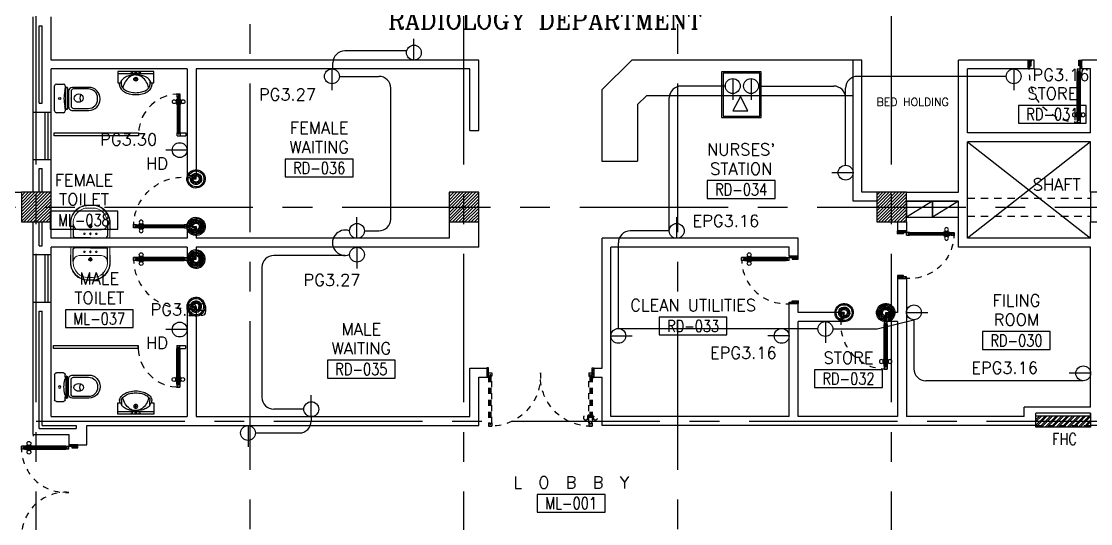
# Model space of a CAD drawing. Extents: x -0.4 to 91.7, y -13.2 to 78.1.
# Drawn here: x 10.95 to 28.95, y 44.84 to 53.29 of the extents above; entities that cross this region are included whole.
import ezdxf
from ezdxf.enums import TextEntityAlignment as Align

# ---------------------------------------------------------------- set-up
doc = ezdxf.new("R2010")
doc.units = 0
doc.header["$MEASUREMENT"] = 0
doc.header["$PDMODE"] = 3
doc.header["$PDSIZE"] = 0.1
for name, pattern in [('CENTERX2', [4, 2.5, -0.5, 0.5, -0.5]), ('DASHED', [0.75, 0.5, -0.25]), ('HIDDEN', [0.375, 0.25, -0.125]), ('HIDDEN2', [0.1875, 0.125, -0.0625])]:
    doc.linetypes.add(name, pattern=pattern)
doc.layers.get('0').update_dxf_attribs({"color": 11, "linetype": 'CONTINUOUS'})
doc.layers.get('DEFPOINTS').update_dxf_attribs({"color": 11, "linetype": 'CONTINUOUS'})
for name, color, linetype in [('AX-DIM', 11, 'CONTINUOUS'), ('AXES', 11, 'CENTERX2'), ('CANOPY-LN', 11, 'CONTINUOUS'), ('COL', 11, 'CONTINUOUS'), ('COUNTER', 11, 'CONTINUOUS'), ('DOOR', 11, 'CONTINUOUS'), ('E-CLINE', 4, 'CONTINUOUS'), ('E-PANELBX', 3, 'CONTINUOUS'), ('E-SOCKETS', 4, 'CONTINUOUS'), ('FHC', 11, 'CONTINUOUS'), ('FIX', 11, 'CONTINUOUS'), ('HAT', 11, 'CONTINUOUS'), ('HIDDEN', 11, 'HIDDEN2'), ('INSUL', 11, 'CONTINUOUS'), ('Locker', 11, 'CONTINUOUS'), ('PART', 11, 'CONTINUOUS'), ('RM-BOX', 11, 'CONTINUOUS'), ('RM-NAME', 11, 'CONTINUOUS'), ('RM-NO', 11, 'CONTINUOUS'), ('SHAFT', 11, 'CONTINUOUS'), ('STR', 11, 'CONTINUOUS'), ('SUNI-FUR', 11, 'CONTINUOUS'), ('WALL', 11, 'CONTINUOUS'), ('WIN', 11, 'CONTINUOUS')]:
    doc.layers.add(name, color=color, linetype=linetype)
doc.styles.add('ROMANC', font='romanc', dxfattribs={"height": 0.1})
doc.styles.add('ROMANS', font='ROMANS.shx', dxfattribs={"width": 0.6})
doc.dimstyles.new('STANDARD in', dxfattribs={"dimtxt": 0.2, "dimasz": 0.1, "dimexe": 0.07, "dimexo": 0.05, "dimgap": 0.1, "dimtad": 1, "dimdec": 0, "dimlfac": 1000, "dimzin": 0, "dimdsep": 46, "dimtxsty": 'ROMANS', "dimblk": 'ARCHTICK', "dimcen": 0.05, "dimdle": 0.05, "dimclrd": 7, "dimclre": 7, "dimclrt": 2, "dimadec": 0, "dimazin": 0, "dimtfac": 1, "dimtdec": 0, "dimtmove": 2, "dimatfit": 3, "dimldrblk": 'ARCHTICK', "dimfxl": 0, "dimtolj": 1, "dimtzin": 0, "dimarcsym": 0})

# ---------------------------------------------------------------- blocks, each defined once
blk = doc.blocks.new('_ARCHTICK')
at = {"color": 0, "linetype": 'ByBlock', "const_width": 0.15}
blk.add_lwpolyline([(-0.5, -0.5), (0.5, 0.5)], dxfattribs=at)
blk = doc.blocks.new('*D167')
at = {"layer": 'AX-DIM', "color": 7, "lineweight": -2}
for p, q in [((10.901, 64.82), (0.98, 64.82)), ((1.05, 5.45), (1.05, 64.87)), ((10.901, 5.5), (0.98, 5.5))]:
    blk.add_line(p, q, dxfattribs=at)
at = {"layer": 'DEFPOINTS', "color": 0}
for p in [(1.05, 64.82), (10.951, 64.82), (10.951, 5.5)]:
    blk.add_point(p, dxfattribs=at)
at = {"layer": 'AX-DIM', "color": 7, "lineweight": -2, "xscale": 0.1, "yscale": 0.1, "zscale": 0.1}
for p, rotation in [((1.05, 64.82), 90), ((1.05, 5.5), 270)]:
    blk.add_blockref('_ARCHTICK', p, dxfattribs=dict(at, rotation=rotation))
at = {"layer": 'AX-DIM', "color": 2, "insert": (0.85, 35.16), "char_height": 0.2, "attachment_point": 5, "rotation": 90, "style": 'ROMANS'}
blk.add_mtext('\\A1;59320', dxfattribs=at)
blk = doc.blocks.new('A$C7E3856AC')
at = {"layer": 'DOOR', "color": 0, "linetype": 'HIDDEN', "ltscale": 0.3}
for p, q in [((131, 800), (81, 800)), ((81, 750), (81, 800)), ((131, 800), (131, 750)), ((1581, 800), (1581, 750)), ((1631, 800), (1581, 800)), ((1631, 750), (1631, 800)), ((98, 750), (81, 750)), ((114, 770), (98, 770)), ((98, 770), (98, 750)), ((114, 750), (114, 770)), ((131, 750), (114, 750)), ((1581, 750), (1598, 750)), ((1598, 770), (1614, 770)), ((1598, 750), (1598, 770)), ((1614, 770), (1614, 750)), ((1614, 750), (1631, 750)), ((74, 160), (65, 160)), ((65, 95), (65, 160)), ((81, 173), (74, 173)), ((74, 173), (74, 83)), ((74, 95), (74, 160)), ((131, 173), (138, 173)), ((138, 173), (138, 83)), ((138, 160), (147, 160)), ((138, 95), (138, 160)), ((147, 95), (147, 160)), ((74, 95), (65, 95)), ((81, 83), (74, 83)), ((81, 50), (98, 50)), ((81, 50), (81, 0)), ((81, 0), (131, 0)), ((131, 0), (81, 0)), ((98, 50), (98, 30)), ((98, 30), (114, 30)), ((114, 50), (131, 50)), ((114, 50), (114, 30)), ((131, 83), (138, 83)), ((131, 50), (131, 0)), ((138, 95), (147, 95)), ((1598, 50), (1581, 50)), ((1581, 50), (1581, 0)), ((1631, 0), (1581, 0)), ((1581, 0), (1631, 0)), ((1598, 50), (1598, 30)), ((1614, 30), (1598, 30)), ((1631, 50), (1614, 50)), ((1614, 50), (1614, 30)), ((1631, 50), (1631, 0))]:
    blk.add_line(p, q, dxfattribs=at)
at = {"layer": 'DOOR', "linetype": 'HIDDEN', "ltscale": 0.3}
for p, q in [((81, 750), (81, 50)), ((98, 750), (98, 50)), ((114, 750), (114, 50)), ((131, 50), (131, 750)), ((1581, 50), (1581, 750)), ((1598, 750), (1598, 50)), ((1614, 750), (1614, 50)), ((1631, 750), (1631, 50))]:
    blk.add_line(p, q, dxfattribs=at)
at = {"layer": 'DOOR', "color": 0, "linetype": 'HIDDEN', "ltscale": 0.3}
for centre in [(32, 128), (179, 128)]:
    blk.add_circle(centre, 32.4, dxfattribs=at)
at = {"layer": 'DOOR', "linetype": 'HIDDEN', "ltscale": 0.3}
for centre, start, end in [((106, 752), 268.0938, 3.7249), ((1606, 752), 176.2751, 271.9062)]:
    blk.add_arc(centre, 752, start, end, dxfattribs=at)
blk = doc.blocks.new('A$C5C1537D1')
at = {"layer": 'DOOR', "color": 0, "linetype": 'ByBlock'}
for p, q in [((25, 900), (25, 950)), ((75, 950), (25, 950)), ((25, 950), (75, 950)), ((25, 900), (42, 900)), ((42, 900), (42, 920)), ((42, 920), (58, 920)), ((58, 900), (58, 920)), ((58, 900), (75, 900)), ((75, 900), (75, 950)), ((1525, 900), (1525, 950)), ((1525, 950), (1575, 950)), ((1575, 950), (1525, 950)), ((1542, 900), (1525, 900)), ((1542, 900), (1542, 920)), ((1558, 920), (1542, 920)), ((1558, 900), (1558, 920)), ((1575, 900), (1558, 900)), ((1575, 900), (1575, 950)), ((1509, 855), (1509, 790)), ((1518, 855), (1509, 855)), ((1518, 790), (1509, 790)), ((1518, 778), (1518, 868)), ((1525, 868), (1518, 868)), ((1518, 855), (1518, 790)), ((1525, 778), (1518, 778)), ((1575, 868), (1582, 868)), ((1575, 778), (1582, 778)), ((1582, 778), (1582, 868)), ((1582, 855), (1582, 790)), ((1582, 855), (1591, 855)), ((1582, 790), (1591, 790)), ((1591, 855), (1591, 790)), ((25, 200), (25, 150)), ((42, 200), (25, 200)), ((42, 180), (42, 200)), ((58, 180), (42, 180)), ((58, 200), (58, 180)), ((75, 200), (58, 200)), ((75, 150), (75, 200)), ((1525, 150), (1525, 200)), ((1525, 200), (1542, 200)), ((1542, 200), (1542, 180)), ((1542, 180), (1558, 180)), ((1558, 180), (1558, 200)), ((1558, 200), (1575, 200)), ((1575, 200), (1575, 150)), ((0, 150), (25, 150)), ((0, 0), (0, 150)), ((50, 0), (0, 0)), ((25, 150), (25, 100)), ((75, 150), (25, 150)), ((25, 100), (50, 100)), ((50, 100), (50, 0)), ((1525, 150), (1575, 150)), ((1575, 100), (1550, 100)), ((1550, 100), (1550, 0)), ((1550, 0), (1600, 0)), ((1575, 150), (1575, 100)), ((1600, 150), (1575, 150)), ((1600, 0), (1600, 150))]:
    blk.add_line(p, q, dxfattribs=at)
at = {"layer": 'DOOR', "linetype": 'ByBlock'}
for p, q in [((25, 200), (25, 900)), ((42, 200), (42, 900)), ((58, 200), (58, 900)), ((75, 900), (75, 200)), ((1525, 900), (1525, 200)), ((1542, 200), (1542, 900)), ((1558, 200), (1558, 900)), ((1575, 200), (1575, 900))]:
    blk.add_line(p, q, dxfattribs=at)
at = {"layer": 'DOOR', "color": 9, "linetype": 'ByBlock'}
for p, q in [((50, 0), (0, 114)), ((50, 0), (0, 40)), ((50, 0), (37, 100)), ((1550, 0), (1600, 114)), ((1550, 0), (1563, 100)), ((1550, 0), (1600, 40))]:
    blk.add_line(p, q, dxfattribs=at)
at = {"layer": 'DOOR', "color": 0, "linetype": 'ByBlock'}
for centre in [(1476, 823), (1624, 823)]:
    blk.add_circle(centre, 32.4, dxfattribs=at)
at = {"layer": 'DOOR', "linetype": 'HIDDEN', "ltscale": 0.5}
for centre, start, end in [((50, 199), 356.2751, 91.9062), ((1550, 199), 88.0938, 183.7249)]:
    blk.add_arc(centre, 752, start, end, dxfattribs=at)
at = {"layer": 'DOOR', "color": 9, "linetype": 'ByBlock'}
for centre, radius, start, end in [((50, 0), 154, 103.7142, 108.8947), ((50, 0), 134, 100.72, 111.8402), ((50, 0), 114, 102.6226, 115.9162), ((50, 0), 94.4, 90, 121.9818), ((50, 0), 74.4, 90, 132.2236), ((50, 0), 54.4, 90, 156.7926), ((50, 0), 34.4, 90, 180), ((50, 0), 14.4, 90, 180), ((1550, 0), 94.4, 58.0182, 90), ((1550, 0), 74.4, 47.7764, 90), ((1550, 0), 54.4, 23.2074, 90), ((1550, 0), 34.4, 0, 90), ((1550, 0), 14.4, 0, 90), ((1550, 0), 134, 68.1598, 79.28), ((1550, 0), 114, 64.0838, 77.3774), ((1550, 0), 154, 71.1053, 76.2858)]:
    blk.add_arc(centre, radius, start, end, dxfattribs=at)
at = {"layer": 'WALL', "linetype": 'ByBlock'}
for p, q in [((0, 150), (0, 0)), ((1600, 150), (1600, 0))]:
    blk.add_line(p, q, dxfattribs=at)
blk = doc.blocks.new('*X103')
at = {"color": 0}
for p, q in [((24139, 55110), (24630, 55601)), ((24139, 55164), (24577, 55601)), ((24139, 55217), (24524, 55601)), ((24139, 55270), (24471, 55601)), ((24139, 55323), (24418, 55601)), ((24139, 55376), (24365, 55601)), ((24139, 55429), (24312, 55601)), ((24139, 55482), (24258, 55601)), ((24139, 55535), (24205, 55601)), ((24139, 55588), (24152, 55601)), ((24183, 55101), (24639, 55557)), ((24236, 55101), (24639, 55504)), ((24289, 55101), (24639, 55451)), ((24342, 55101), (24639, 55398)), ((24395, 55101), (24639, 55345)), ((24448, 55101), (24639, 55292)), ((24501, 55101), (24639, 55239)), ((24554, 55101), (24639, 55186)), ((24607, 55101), (24639, 55133))]:
    blk.add_line(p, q, dxfattribs=at)
blk = doc.blocks.new('COL50')
at = {"layer": 'COL'}
blk.add_lwpolyline([(-250, 250), (-250, -250), (250, -250), (250, 250)], close=True, dxfattribs=at)
blk = doc.blocks.new('RM1')
at = {"layer": 'RM-BOX'}
blk.add_lwpolyline([(570, -200), (-570, -200), (-570, -500), (570, -500)], close=True, dxfattribs=at)
at = {"layer": 'RM-NAME', "style": 'ROMANS'}
for tag, p in [('ROOMNAME1', (0, 324)), ('ROOMNAME2', (0, 0))]:
    blk.add_attdef(tag, text='', height=200, dxfattribs=at).set_placement(p, align=Align.MIDDLE)
at = {"layer": 'RM-NO', "style": 'ROMANS', "width": 0.8}
blk.add_attdef('ROOMNO', text='', height=200, dxfattribs=at).set_placement((0, -350), align=Align.MIDDLE)
blk = doc.blocks.new('*X102')
at = {"color": 0}
for p, q in [((31339, 55151), (31789, 55601)), ((31339, 55204), (31736, 55601)), ((31339, 55257), (31683, 55601)), ((31339, 55310), (31630, 55601)), ((31339, 55363), (31577, 55601)), ((31339, 55416), (31524, 55601)), ((31339, 55469), (31471, 55601)), ((31339, 55522), (31418, 55601)), ((31339, 55575), (31365, 55601)), ((31342, 55101), (31839, 55598)), ((31395, 55101), (31839, 55545)), ((31448, 55101), (31839, 55492)), ((31501, 55101), (31839, 55439)), ((31554, 55101), (31839, 55386)), ((31607, 55101), (31839, 55333)), ((31660, 55101), (31839, 55280)), ((31713, 55101), (31839, 55227)), ((31766, 55101), (31839, 55174)), ((31820, 55101), (31839, 55121))]:
    blk.add_line(p, q, dxfattribs=at)
blk = doc.blocks.new('*X128')
at = {"color": 0}
for p, q in [((39290, 55942), (39763, 56416)), ((39290, 55995), (39710, 56416)), ((39290, 56048), (39657, 56416)), ((39290, 56101), (39604, 56416)), ((39290, 56154), (39551, 56416)), ((39290, 56207), (39498, 56416)), ((39290, 56260), (39445, 56416)), ((39290, 56313), (39392, 56416)), ((39290, 56366), (39339, 56416)), ((39316, 55916), (39790, 56389)), ((39369, 55916), (39790, 56336)), ((39422, 55916), (39790, 56283)), ((39475, 55916), (39790, 56230)), ((39528, 55916), (39790, 56177)), ((39581, 55916), (39790, 56124)), ((39634, 55916), (39790, 56071)), ((39687, 55916), (39790, 56018)), ((39741, 55916), (39790, 55965))]:
    blk.add_line(p, q, dxfattribs=at)
blk = doc.blocks.new('DOOR90')
at = {"layer": 'DOOR', "color": 7, "linetype": 'ByBlock'}
for p, q in [((-150, 0), (0, 0)), ((-150, 0), (-150, -25)), ((0, -50), (-114, 0)), ((0, -50), (-40, 0)), ((0, -50), (0, 0)), ((-1000, -25), (-1050, -25)), ((-1050, -75), (-1050, -25)), ((-1050, -25), (-1050, -75)), ((-1000, -75), (-1050, -75)), ((-1000, -42), (-1020, -42)), ((-1020, -42), (-1020, -58)), ((-1000, -58), (-1020, -58)), ((-1000, -25), (-1000, -42)), ((-1000, -58), (-1000, -75)), ((-878, -18), (-968, -18)), ((-968, -25), (-968, -18)), ((-968, -75), (-968, -82)), ((-878, -82), (-968, -82)), ((-955, -9), (-890, -9)), ((-955, -18), (-955, -9)), ((-955, -18), (-890, -18)), ((-955, -82), (-890, -82)), ((-955, -82), (-955, -91)), ((-955, -91), (-890, -91)), ((-890, -18), (-890, -9)), ((-890, -82), (-890, -91)), ((-878, -25), (-878, -18)), ((-878, -75), (-878, -82)), ((-200, -25), (-150, -25)), ((-200, -42), (-200, -25)), ((-180, -42), (-200, -42)), ((-200, -58), (-180, -58)), ((-200, -75), (-200, -58)), ((-150, -75), (-200, -75)), ((-180, -58), (-180, -42)), ((-150, -25), (-100, -25)), ((-150, -75), (-150, -25)), ((-100, -25), (-100, -50)), ((0, -50), (-100, -37)), ((-100, -50), (0, -50)), ((-150, -875), (-100, -875)), ((-150, -900), (-150, -875)), ((-150, -900), (0, -900)), ((0, -900), (-150, -900)), ((0, -850), (-114, -900)), ((-100, -875), (-100, -850)), ((0, -850), (-100, -863)), ((-100, -850), (0, -850)), ((0, -850), (-40, -900)), ((0, -850), (0, -900))]:
    blk.add_line(p, q, dxfattribs=at)
at = {"layer": 'DOOR', "linetype": 'ByBlock'}
for p, q in [((-200, -25), (-1000, -25)), ((-200, -42), (-1000, -42)), ((-200, -58), (-1000, -58)), ((-1000, -75), (-200, -75))]:
    blk.add_line(p, q, dxfattribs=at)
at = {"layer": 'DOOR', "color": 7, "linetype": 'ByBlock'}
for centre in [(-923, 24), (-923, -124)]:
    blk.add_circle(centre, 32.4, dxfattribs=at)
for centre, radius, start, end in [((0, -50), 154, 161.1053, 166.2858), ((0, -50), 94.4, 148.0182, 180), ((0, -50), 134, 158.1598, 169.28), ((0, -50), 114, 154.0838, 167.3774), ((0, -50), 74.4, 137.7764, 180), ((0, -50), 54.4, 113.2074, 180), ((0, -50), 34.4, 90, 180), ((0, -50), 14.4, 90, 180), ((0, -850), 154, 193.7142, 198.8947), ((0, -850), 134, 190.72, 201.8402), ((0, -850), 94.4, 180, 211.9818), ((0, -850), 74.4, 180, 222.2236), ((0, -850), 54.4, 180, 246.7926), ((0, -850), 34.4, 180, 270), ((0, -850), 14.4, 180, 270)]:
    blk.add_arc(centre, radius, start, end, dxfattribs=at)
at = {"layer": 'DOOR', "linetype": 'HIDDEN', "ltscale": 0.5}
blk.add_arc((-222, -50), 828, 178.2701, 275.003, dxfattribs=at)
blk = doc.blocks.new('A$C09EF76E8')
at = {"layer": 'DOOR', "color": 0, "linetype": 'ByBlock'}
for p, q in [((777, 950), (727, 950)), ((727, 950), (777, 950)), ((727, 900), (727, 950)), ((760, 920), (744, 920)), ((744, 900), (744, 920)), ((760, 900), (760, 920)), ((777, 900), (777, 950)), ((719, 855), (710, 855)), ((710, 855), (710, 790)), ((719, 790), (710, 790)), ((727, 868), (719, 868)), ((719, 778), (719, 868)), ((719, 855), (719, 790)), ((727, 778), (719, 778)), ((744, 900), (727, 900)), ((777, 900), (760, 900)), ((777, 868), (784, 868)), ((777, 778), (784, 778)), ((784, 778), (784, 868)), ((784, 855), (793, 855)), ((784, 855), (784, 790)), ((784, 790), (793, 790)), ((793, 855), (793, 790)), ((727, 150), (727, 200)), ((727, 200), (744, 200)), ((744, 200), (744, 180)), ((760, 180), (760, 200)), ((760, 200), (777, 200)), ((777, 200), (777, 150)), ((2, 0), (2, 150)), ((2, 150), (27, 150)), ((2, 150), (2, 0)), ((27, 150), (27, 100)), ((27, 100), (52, 100)), ((52, 100), (52, 0)), ((727, 150), (777, 150)), ((744, 180), (760, 180)), ((777, 100), (752, 100)), ((752, 100), (752, 0)), ((777, 150), (777, 100)), ((802, 150), (777, 150)), ((802, 150), (802, 0)), ((52, 0), (2, 0)), ((752, 0), (802, 0))]:
    blk.add_line(p, q, dxfattribs=at)
at = {"layer": 'DOOR', "linetype": 'ByBlock'}
for p, q in [((727, 900), (727, 200)), ((744, 200), (744, 900)), ((760, 200), (760, 900)), ((777, 200), (777, 900)), ((802, 0), (802, 150))]:
    blk.add_line(p, q, dxfattribs=at)
at = {"layer": 'DOOR', "color": 9, "linetype": 'ByBlock'}
for p, q in [((52, 0), (2, 114)), ((52, 0), (2, 40)), ((52, 0), (38, 100)), ((752, 0), (802, 114)), ((752, 0), (765, 100)), ((752, 0), (802, 40))]:
    blk.add_line(p, q, dxfattribs=at)
at = {"layer": 'DOOR', "color": 0, "linetype": 'ByBlock'}
for centre in [(678, 823), (825, 823)]:
    blk.add_circle(centre, 32.4, dxfattribs=at)
at = {"layer": 'DOOR', "linetype": 'HIDDEN', "ltscale": 0.5}
blk.add_arc((752, 199), 752, 88.0938, 183.7249, dxfattribs=at)
at = {"layer": 'DOOR', "color": 9, "linetype": 'ByBlock'}
for centre, radius, start, end in [((52, 0), 154, 103.7142, 108.8947), ((52, 0), 134, 100.72, 111.8402), ((52, 0), 94.4, 90, 121.9818), ((52, 0), 74.4, 90, 132.2236), ((52, 0), 54.4, 90, 156.7926), ((52, 0), 34.4, 90, 180), ((52, 0), 14.4, 90, 180), ((752, 0), 94.4, 58.0182, 90), ((752, 0), 74.4, 47.7764, 90), ((752, 0), 54.4, 23.2074, 90), ((752, 0), 34.4, 0, 90), ((752, 0), 14.4, 0, 90), ((752, 0), 134, 68.1598, 79.28), ((752, 0), 114, 64.0838, 77.3774), ((752, 0), 154, 71.1053, 76.2858)]:
    blk.add_arc(centre, radius, start, end, dxfattribs=at)
blk = doc.blocks.new('2')
at = {"layer": 'SUNI-FUR', "linetype": 'Continuous'}
for p, q in [((0.016, 0.724), (-0.003, 0.724)), ((0.014, 0.765), (0.004, 0.765)), ((-0.185, 0.576), (-0.185, 0.3)), ((-0.159, 0.57), (-0.159, 0.32)), ((0.168, 0.32), (0.168, 0.57)), ((0.203, 0.3), (0.203, 0.576)), ((-0.065, 0.438), (-0.07, 0.406)), ((-0.07, 0.406), (-0.065, 0.375)), ((-0.005, 0.487), (-0.029, 0.481)), ((0.019, 0.481), (-0.005, 0.487)), ((0.06, 0.406), (0.055, 0.438)), ((0.057, 0.377), (0.06, 0.406)), ((-0.186, 0.199), (-0.186, 0.208)), ((-0.176, 0.218), (0.172, 0.218)), ((0.172, 0.189), (-0.176, 0.189)), ((-0.122, 0.237), (0.009, 0.237)), ((-0.113, 0.279), (0.008, 0.279)), ((-0.029, 0.331), (-0.005, 0.326)), ((-0.005, 0.326), (0.019, 0.331)), ((0.001, 0.279), (0.123, 0.279)), ((0.008, 0.279), (0.001, 0.279)), ((0.009, 0.237), (0.14, 0.237)), ((0.182, 0.208), (0.182, 0.199)), ((-0.241, 0.03), (-0.241, 0.15)), ((-0.211, 0.18), (-0.17, 0.18)), ((0.211, 0), (-0.211, 0)), ((0.174, 0.18), (0.211, 0.18)), ((0.174, 0.18), (0.174, 0.18)), ((0.241, 0.15), (0.241, 0.03))]:
    blk.add_line(p, q, dxfattribs=at)
blk.add_circle((0.002, 0.087), 0.0184, dxfattribs=at)
for centre, radius, start, end in [((0.004, 0.576), 0.189, 90, 180), ((-0.005, 0.57), 0.154, 90, 180), ((0.014, 0.576), 0.189, 0, 90), ((0.014, 0.57), 0.154, 0, 90), ((0.013, 0.412), 0.082, 141.0758, 161.504), ((0.013, 0.401), 0.082, 198.496, 218.9242), ((-0.007, 0.537), 0.112, 239.4234, 302.9162), ((0.002, 0.421), 0.0682, 117.1532, 141.0758), ((-0.012, 0.421), 0.0682, 38.9242, 62.8468), ((-0.023, 0.412), 0.082, 18.496, 38.9242), ((-0.029, 0.406), 0.0901, 321.0758, 341.504), ((-0.176, 0.208), 0.01, 90, 180), ((-0.176, 0.199), 0.01, 180, 270), ((-0.122, 0.3), 0.063, 180, 270), ((-0.116, 0.322), 0.0432, 183.5129, 273.5129), ((0.002, 0.392), 0.0682, 218.9242, 242.8468), ((-0.012, 0.392), 0.0682, 297.1532, 321.0758), ((0.125, 0.322), 0.0432, 266.4871, 356.4871), ((0.14, 0.3), 0.063, 270, 0), ((0.172, 0.208), 0.01, 0, 90), ((0.172, 0.199), 0.01, 270, 0), ((-0.211, 0.15), 0.03, 90, 180), ((-0.211, 0.03), 0.03, 180, 270), ((-0.201, -0.252), 0.433, 79.7535, 85.8109), ((0.075, 1.126), 0.973, 258.1938, 265.7347), ((-0.07, 1.126), 0.973, 274.2653, 281.8062), ((0.206, -0.252), 0.433, 94.1891, 100.2465), ((0.211, 0.15), 0.03, 0, 90), ((0.211, 0.03), 0.03, 270, 0)]:
    blk.add_arc(centre, radius, start, end, dxfattribs=at)
blk = doc.blocks.new('3')
at = {"layer": 'SUNI-FUR', "linetype": 'Continuous'}
for p, q in [((-0.304, 0), (-0.304, -0.192)), ((0.304, 0), (-0.304, 0)), ((0.304, -0.192), (0.304, 0)), ((0.304, -0.039), (-0.304, -0.039)), ((-0.254, -0.192), (-0.239, -0.15)), ((-0.239, -0.228), (-0.239, -0.15)), ((0.032, -0.13), (-0.032, -0.13)), ((0.016, -0.021), (-0.015, -0.021)), ((0, -0.005), (0, -0.037)), ((0, -0.098), (0, -0.162)), ((0.239, -0.15), (0.254, -0.192)), ((0.239, -0.15), (0.239, -0.228)), ((-0.304, -0.192), (-0.254, -0.192)), ((-0.271, -0.228), (-0.271, -0.192)), ((0.254, -0.192), (0.304, -0.192)), ((0.271, -0.192), (0.271, -0.228))]:
    blk.add_line(p, q, dxfattribs=at)
for centre, radius in [((-0.065, -0.021), 0.0124), ((0, -0.13), 0.0325), ((0, -0.021), 0.0155), ((0.065, -0.021), 0.0124)]:
    blk.add_circle(centre, radius, dxfattribs=at)
for centre, radius, start, end in [((-0.085, -0.267), 0.193, 117.0377, 142.6695), ((0.104, -0.343), 0.328, 144.0392, 163.2739), ((-0.028, -0.365), 0.307, 103.0865, 118.1878), ((0.054, -0.312), 0.27, 118.7422, 143.0578), ((-0.008, -0.528), 0.47, 89.0532, 100.9895), ((-0.012, -0.189), 0.13, 84.8536, 119.4454), ((0, -0.527), 0.469, 78.0637, 90), ((0.003, -0.228), 0.168, 61.4441, 91.1678), ((-0.04, -0.297), 0.25, 35.9608, 60.2764), ((0.034, -0.367), 0.306, 62.9623, 78.0637), ((-0.104, -0.343), 0.328, 16.7261, 35.9608), ((0.085, -0.267), 0.193, 37.3305, 62.9623), ((-0.191, -0.235), 0.0807, 174.5539, 214.673), ((-0.083, -0.16), 0.212, 214.673, 239.0867), ((-0.187, -0.234), 0.0525, 173.0893, 213.2084), ((-0.083, -0.16), 0.18, 214.673, 239.0867), ((0.204, -0.373), 0.433, 163.2739, 167.375), ((-0.035, -0.081), 0.305, 239.0867, 256.0699), ((-0.035, -0.081), 0.272, 239.0867, 256.0699), ((0, 0.062), 0.419, 256.0699, 270), ((0, 0.062), 0.419, 270, 283.9301), ((0.035, -0.081), 0.272, 283.9301, 300.9133), ((0.035, -0.081), 0.305, 283.9301, 300.9133), ((0.089, -0.171), 0.167, 300.9133, 325.327), ((0.089, -0.171), 0.2, 300.9133, 325.327), ((-0.204, -0.373), 0.433, 12.7359, 16.7261), ((0.171, -0.228), 0.068, 325.327, 0), ((0.171, -0.228), 0.101, 325.327, 0), ((0, 0.062), 0.452, 256.0699, 270), ((0, 0.062), 0.452, 270, 283.9301)]:
    blk.add_arc(centre, radius, start, end, dxfattribs=at)
blk = doc.blocks.new('LAV-003')
at = {"layer": 'FIX', "linetype": 'ByBlock'}
blk.add_line((-328, -25), (328, -25), dxfattribs=at)
at = {"layer": 'FIX', "linetype": 'Continuous', "lineweight": 20}
for p, q in [((-328, -285), (-328, -25)), ((0, -165), (-187, -165)), ((0, -165), (187, -165)), ((328, -285), (328, -25)), ((-288, -285), (-288, -265)), ((287, -285), (287, -265)), ((0, -535), (-38, -535)), ((0, -535), (38, -535)), ((0, -575), (-38, -575)), ((0, -575), (38, -575))]:
    blk.add_line(p, q, dxfattribs=at)
at = {"layer": 'FIX', "linetype": 'ByBlock', "ltscale": 0.3}
for p, q in [((-288, -265), (-288, -60)), ((0, -35), (-262, -35)), ((0, -35), (262, -35)), ((287, -265), (287, -60))]:
    blk.add_line(p, q, dxfattribs=at)
at = {"layer": 'FIX', "lineweight": 20}
for p, q in [((-16, -101), (15, -101)), ((0, -85), (0, -116))]:
    blk.add_line(p, q, dxfattribs=at)
at = {"layer": 'FIX', "linetype": 'DASHED', "lineweight": 20, "ltscale": 0.04}
for p, q in [((-36, -230), (37, -230)), ((0, -194), (0, -266))]:
    blk.add_line(p, q, dxfattribs=at)
at = {"layer": 'FIX', "linetype": 'Continuous', "lineweight": 20}
blk.add_lwpolyline([(295, -25), (0, -25), (-328, -25), (-334, -285, 0.414214), (-38, -582), (0, -582), (38, -582, 0.414214), (334, -285), (328, -25), (0, -25)], format="xyb", dxfattribs=at)
at = {"layer": 'FIX', "linetype": 'HIDDEN', "lineweight": 20, "ltscale": 0.05}
for centre in [(-100, -101), (100, -101)]:
    blk.add_circle(centre, 12.4, dxfattribs=at)
at = {"layer": 'FIX', "lineweight": 20}
for centre, radius in [((0, -101), 15.5), ((0, -230), 29.5), ((0, -230), 22.5)]:
    blk.add_circle(centre, radius, dxfattribs=at)
at = {"layer": 'FIX', "linetype": 'ByBlock', "ltscale": 0.3}
for centre, start, end in [((-262, -60), 90, 180), ((262, -60), 0, 90)]:
    blk.add_arc(centre, 25, start, end, dxfattribs=at)
at = {"layer": 'FIX', "linetype": 'Continuous', "lineweight": 20}
for centre, radius, start, end in [((-187, -265), 100, 90, 180), ((187, -265), 100, 0, 90), ((-38, -285), 290, 180, 270), ((-38, -285), 250, 180, 270), ((38, -285), 290, 270, 0), ((38, -285), 250, 270, 0)]:
    blk.add_arc(centre, radius, start, end, dxfattribs=at)

msp = doc.modelspace()

# ---------------------------------------------------------------- hatches: boundary and pattern name
at = {"layer": 'FHC', "linetype": 'ByBlock', "ltscale": 0.3}
h = msp.add_hatch(dxfattribs=at)
h.set_pattern_fill('ANSI32', color=11, scale=175, style=0)
h.set_pattern_definition([(44.999998, (-204.16475, 15.418995), (-0.046403885, 0.046403882), []), (44.999998, (-204.13381, 15.418995), (-0.046403885, 0.046403882), [])])
h.paths.add_polyline_path([(28.9514, 46.47), (28.9514, 46.66), (28.0314, 46.66), (28.0314, 46.47)])
h.paths.add_polyline_path([(27.8188, 46.0489), (27.8188, 46.4697), (28.0813, 46.4697), (28.0813, 46.0489)], flags=9)

# ---------------------------------------------------------------- linework, layer by layer
at = {"layer": 'AXES'}
for p, q in [((11.2014, -1.1143), (11.2014, 77.3632)), ((18.4014, -1.1143), (18.4014, 77.3632)), ((25.6014, -1.1143), (25.6014, 77.3632)), ((14.8014, 5.75), (14.8014, 64.57)), ((22.0014, 5.75), (22.0014, 64.57)), ((0.35, 50.17), (69.4414, 50.17)), ((11.2014, 46.57), (69.4414, 46.57))]:
    msp.add_line(p, q, dxfattribs=at)
at = {"layer": 'CANOPY-LN', "linetype": 'HIDDEN2'}
msp.add_line((8.8014, 50.42), (10.9514, 50.42), dxfattribs=at)
at = {"layer": 'CANOPY-LN', "linetype": 'HIDDEN2', "ltscale": 1.5}
msp.add_line((8.8014, 50.42), (10.9514, 50.42), dxfattribs=at)
at = {"layer": 'COUNTER'}
for p, q in [((21.2254, 52.645), (20.7254, 52.145)), ((24.9514, 52.645), (21.2254, 52.645)), ((20.7254, 52.145), (20.7254, 50.945)), ((21.4739, 52.045), (21.3254, 51.8965)), ((24.9514, 52.045), (21.4739, 52.045)), ((21.3254, 51.8965), (21.3254, 50.945)), ((20.7254, 50.945), (21.3254, 50.945))]:
    msp.add_line(p, q, dxfattribs=at)
at = {"layer": 'DOOR', "linetype": 'ByBlock'}
for p, q in [((13.5742, 52.0208), (13.5742, 52.0708)), ((13.5742, 52.0708), (13.6242, 52.0708)), ((13.6242, 52.0708), (13.5742, 52.0708)), ((13.5742, 52.0208), (13.5742, 51.4208)), ((13.5912, 52.0208), (13.5742, 52.0208)), ((13.5912, 52.0208), (13.5912, 52.0408)), ((13.6072, 52.0408), (13.5912, 52.0408)), ((13.5912, 51.4208), (13.5912, 52.0208)), ((13.6072, 52.0208), (13.6072, 52.0408)), ((13.6072, 51.4208), (13.6072, 52.0208)), ((13.6242, 52.0208), (13.6072, 52.0208)), ((13.6242, 52.0208), (13.6242, 52.0708)), ((13.6242, 51.4208), (13.6242, 52.0208)), ((13.558, 51.9759), (13.558, 51.9111)), ((13.567, 51.9759), (13.558, 51.9759)), ((13.567, 51.9111), (13.558, 51.9111)), ((13.567, 51.8985), (13.567, 51.9885)), ((13.5742, 51.9885), (13.567, 51.9885)), ((13.567, 51.9759), (13.567, 51.9111)), ((13.5742, 51.8985), (13.567, 51.8985)), ((13.6242, 51.9885), (13.6314, 51.9885)), ((13.6242, 51.8985), (13.6314, 51.8985)), ((13.6314, 51.8985), (13.6314, 51.9885)), ((13.6314, 51.9759), (13.6314, 51.9111)), ((13.6314, 51.9759), (13.6404, 51.9759)), ((13.6314, 51.9111), (13.6404, 51.9111)), ((13.6404, 51.9759), (13.6404, 51.9111)), ((13.5742, 51.3708), (13.5742, 51.4208)), ((13.5742, 51.4208), (13.5912, 51.4208)), ((13.5742, 51.3708), (13.6242, 51.3708)), ((13.5912, 51.4208), (13.5912, 51.4008)), ((13.5912, 51.4008), (13.6072, 51.4008)), ((13.6072, 51.4008), (13.6072, 51.4208)), ((13.6072, 51.4208), (13.6242, 51.4208)), ((13.5687, 47.8427), (13.5687, 47.7927)), ((13.5687, 47.8427), (13.6187, 47.8427)), ((13.5687, 47.1927), (13.5687, 47.7927)), ((13.5687, 47.7927), (13.5857, 47.7927)), ((13.5857, 47.7927), (13.5857, 47.8127)), ((13.5857, 47.8127), (13.6017, 47.8127)), ((13.5857, 47.7927), (13.5857, 47.1927)), ((13.6017, 47.8127), (13.6017, 47.7927)), ((13.6017, 47.7927), (13.6017, 47.1927)), ((13.6017, 47.7927), (13.6187, 47.7927)), ((13.6187, 47.7927), (13.6187, 47.1927)), ((13.5525, 47.2377), (13.5525, 47.3025)), ((13.5615, 47.3025), (13.5525, 47.3025)), ((13.5615, 47.2377), (13.5525, 47.2377)), ((13.5615, 47.3151), (13.5615, 47.2251)), ((13.5687, 47.3151), (13.5615, 47.3151)), ((13.5615, 47.2377), (13.5615, 47.3025)), ((13.5687, 47.2251), (13.5615, 47.2251)), ((13.5687, 47.1927), (13.5687, 47.1427)), ((13.5857, 47.1927), (13.5687, 47.1927)), ((13.5857, 47.1927), (13.5857, 47.1727)), ((13.6017, 47.1727), (13.5857, 47.1727)), ((13.6017, 47.1927), (13.6017, 47.1727)), ((13.6187, 47.1927), (13.6017, 47.1927)), ((13.6187, 47.3151), (13.6259, 47.3151)), ((13.6187, 47.2251), (13.6259, 47.2251)), ((13.6187, 47.1927), (13.6187, 47.1427)), ((13.6259, 47.3151), (13.6259, 47.2251)), ((13.6259, 47.2377), (13.6259, 47.3025)), ((13.6259, 47.3025), (13.6349, 47.3025)), ((13.6259, 47.2377), (13.6349, 47.2377)), ((13.6349, 47.2377), (13.6349, 47.3025)), ((13.5687, 47.1427), (13.6187, 47.1427)), ((13.6187, 47.1427), (13.5687, 47.1427))]:
    msp.add_line(p, q, dxfattribs=at)
at = {"layer": 'DOOR', "color": 0, "linetype": 'ByBlock'}
for p, q in [((13.6242, 51.4208), (13.6242, 51.3708)), ((13.6187, 47.7927), (13.6187, 47.8427)), ((18.8171, 47.4677), (18.7889, 47.4677)), ((18.7889, 47.4677), (18.7889, 47.299)), ((18.8171, 47.299), (18.8171, 47.4677)), ((20.5046, 47.3833), (20.5608, 47.3833)), ((20.5608, 47.299), (20.5608, 47.4677)), ((20.5608, 47.4677), (20.5889, 47.4677)), ((20.5608, 47.3271), (20.5608, 47.3833)), ((20.5889, 47.4677), (20.5889, 47.299)), ((20.5889, 47.299), (20.5608, 47.299))]:
    msp.add_line(p, q, dxfattribs=at)
at = {"layer": 'DOOR', "color": 9, "linetype": 'ByBlock'}
for p, q in [((18.8171, 47.4451), (18.7889, 47.4226)), ((20.5608, 47.4451), (20.5889, 47.4226)), ((20.5608, 47.4038), (20.5889, 47.3398))]:
    msp.add_line(p, q, dxfattribs=at)
at = {"layer": 'DOOR', "linetype": 'ByBlock'}
for centre in [(13.5257, 51.9435), (13.6731, 51.9435), (13.5202, 47.2701), (13.6673, 47.2701)]:
    msp.add_circle(centre, 0.0324, dxfattribs=at)
at = {"layer": 'DOOR', "linetype": 'HIDDEN', "ltscale": 0.5}
for centre, start, end in [((13.5992, 51.3958), 87.8789, 177.8789), ((13.5937, 47.8177), 182.1211, 272.1211)]:
    msp.add_arc(centre, 0.6755, start, end, dxfattribs=at)
at = {"layer": 'DOOR', "color": 9, "linetype": 'ByBlock'}
for centre, radius, start, end in [((18.8452, 47.4677), 0.0612, 203.20738, 242.64242), ((20.5327, 47.4677), 0.0612, 297.35758, 336.79262), ((20.5327, 47.4677), 0.0837, 289.63413, 312.22357), ((20.5327, 47.4677), 0.1062, 285.35656, 301.98181), ((20.5327, 47.4677), 0.1287, 282.62257, 295.91616), ((18.8452, 47.299), 0.0387, 136.61069, 180), ((20.5327, 47.4677), 0.1512, 280.71998, 291.84015), ((20.5327, 47.299), 0.0387, 0, 43.38931), ((20.5327, 47.4677), 0.1737, 283.71423, 288.89471)]:
    msp.add_arc(centre, radius, start, end, dxfattribs=at)
at = {"layer": 'E-CLINE', "color": 4}
for p, q in [((17.4373, 52.7979), (16.3964, 52.7979)), ((16.304, 52.37), (16.9699, 52.37)), ((17.1699, 49.97), (17.1699, 52.17)), ((16.7259, 49.77), (16.9699, 49.77)), ((15.0014, 49.1568), (15.0014, 46.97)), ((15.7064, 46.77), (15.2014, 46.77))]:
    msp.add_line(p, q, dxfattribs=at)
at = {"layer": 'E-CLINE'}
for p, q in [((16.1964, 52.495), (16.1964, 52.5979)), ((22.8025, 52.2066), (22.0592, 52.2066)), ((23.3602, 52.2066), (24.6264, 52.2066)), ((27.5311, 52.37), (25.0264, 52.37)), ((24.8264, 50.8739), (24.8264, 52.17)), ((21.8592, 49.77), (21.8592, 52.0066)), ((21.8592, 49.77), (21.2014, 49.77)), ((21.0014, 48.1283), (21.0014, 49.57)), ((16.402, 49.3568), (15.2014, 49.3568)), ((25.3821, 48.1259), (25.9764, 48.2739)), ((25.9764, 48.2739), (25.9764, 47.4482)), ((21.0014, 48.1283), (23.7514, 48.1283)), ((23.7514, 48.1283), (24.3619, 48.1283)), ((24.6116, 48.12), (25.3337, 48.12)), ((28.8264, 47.2482), (26.1764, 47.2482)), ((15.8308, 46.645), (15.8308, 46.57)), ((14.8921, 46.37), (15.6308, 46.37))]:
    msp.add_line(p, q, dxfattribs=at)
for centre, start, end in [((16.3964, 52.5979), 90, 180), ((22.0592, 52.0066), 90, 180), ((24.6264, 52.0066), 0, 90), ((25.0264, 52.17), 90, 180), ((21.2014, 49.57), 90, 180), ((15.2014, 49.1568), 90, 180), ((25.3337, 48.32), 270, 283.98228), ((26.1764, 47.4482), 180, 270), ((15.6308, 46.57), 270, 0)]:
    msp.add_arc(centre, 0.2, start, end, dxfattribs=at)
at = {"layer": 'E-CLINE', "color": 4}
for centre, radius, start, end in [((16.9699, 52.17), 0.2, 0, 90), ((16.9699, 49.97), 0.2, 270, 0), ((16.402, 49.57), 0.2132, 69.74101, 290.25899), ((15.2014, 46.97), 0.2, 180, 270)]:
    msp.add_arc(centre, radius, start, end, dxfattribs=at)
at = {"layer": 'E-PANELBX'}
for p, q in [((26.2889, 50.27), (25.8514, 50.0021)), ((26.7264, 50.27), (26.2889, 50.0021))]:
    msp.add_line(p, q, dxfattribs=at)
for points in [[(25.8514, 50.0021), (26.2889, 50.0021), (26.2889, 50.27), (25.8514, 50.27)], [(26.2889, 50.0021), (26.7264, 50.0021), (26.7264, 50.27), (26.2889, 50.27)]]:
    msp.add_lwpolyline(points, close=True, dxfattribs=at)
at = {"layer": 'E-SOCKETS'}
for p, q in [((17.5591, 52.645), (17.5591, 53.0033)), ((16.179, 52.495), (16.179, 52.1367)), ((23.4063, 52.4469), (22.739, 52.4469)), ((22.739, 52.4469), (22.739, 51.6772)), ((23.4063, 51.6772), (23.4063, 52.4469)), ((27.6561, 52.495), (27.6561, 52.1367)), ((22.9275, 52.3316), (22.9275, 51.9733)), ((23.2352, 52.3316), (23.2352, 51.9733)), ((23.2352, 52.3316), (23.2352, 51.9733)), ((22.739, 51.6772), (23.4063, 51.6772)), ((13.7414, 51.129), (13.3831, 51.129)), ((24.9514, 50.7489), (24.5931, 50.7489)), ((16.6009, 49.645), (16.6009, 50.0033)), ((21.9842, 49.645), (21.9842, 50.0033)), ((16.6009, 49.495), (16.6009, 49.1367)), ((24.4866, 48.245), (24.4866, 47.8867)), ((25.8514, 48.3989), (26.2098, 48.3989)), ((13.7414, 48.1103), (13.3831, 48.1103)), ((20.8764, 48.0033), (21.2348, 48.0033)), ((23.8764, 48.0033), (23.5181, 48.0033)), ((28.9514, 47.3732), (28.5931, 47.3732)), ((15.8314, 46.645), (15.8314, 47.0033)), ((14.7671, 46.495), (14.7671, 46.1367))]:
    msp.add_line(p, q, dxfattribs=at)
at = {"layer": 'E-SOCKETS', "color": 8}
for p, q in [((23.3813, 52.4219), (22.764, 52.4219)), ((22.764, 52.4219), (22.764, 51.7022)), ((23.3813, 51.7022), (23.3813, 52.4219)), ((22.764, 51.7022), (23.3813, 51.7022))]:
    msp.add_line(p, q, dxfattribs=at)
at = {"layer": 'E-SOCKETS'}
msp.add_lwpolyline([(22.9305, 51.7912), (23.183, 51.7912), (23.0567, 52.0334), (23.0567, 52.0334)], close=True, dxfattribs=at)
for centre in [(17.5591, 52.77), (16.179, 52.37), (27.6561, 52.37), (22.9275, 52.2066), (23.2352, 52.2066), (13.6164, 51.129), (24.8264, 50.7489), (16.6009, 49.77), (21.9842, 49.77), (16.6009, 49.37), (25.9764, 48.3989), (24.4866, 48.12), (13.6164, 48.1103), (21.0014, 48.0033), (23.7514, 48.0033), (28.8264, 47.3732), (15.8314, 46.77), (14.7671, 46.37)]:
    msp.add_circle(centre, 0.125, dxfattribs=at)
at = {"layer": 'FHC', "linetype": 'ByBlock', "ltscale": 0.3}
for p, q in [((28.0314, 46.66), (28.9514, 46.66)), ((28.0314, 46.47), (28.0314, 46.66)), ((28.9514, 46.66), (28.9514, 46.47)), ((28.9514, 46.47), (28.0314, 46.47))]:
    msp.add_line(p, q, dxfattribs=at)
at = {"layer": 'HIDDEN', "color": 251}
for p, q in [((26.8764, 50.32), (28.9514, 50.32)), ((26.8764, 50.02), (28.9514, 50.02))]:
    msp.add_line(p, q, dxfattribs=at)
at = {"layer": 'INSUL'}
for p, q in [((11.2514, 53.22), (11.3014, 53.22)), ((11.2514, 51.92), (11.2514, 53.22)), ((11.3014, 51.92), (11.3014, 53.22)), ((11.2514, 51.92), (11.3014, 51.92)), ((11.2514, 50.42), (11.2514, 50.82)), ((11.2514, 50.82), (11.3014, 50.82)), ((11.3014, 50.42), (11.3014, 50.82)), ((11.2514, 49.52), (11.2514, 49.92)), ((11.3014, 49.52), (11.3014, 49.92)), ((11.2514, 49.52), (11.3014, 49.52)), ((11.2514, 46.445), (11.2514, 48.42)), ((11.2514, 48.42), (11.3014, 48.42)), ((11.3014, 46.495), (11.3014, 48.42)), ((11.2514, 46.445), (11.8764, 46.445)), ((11.3014, 46.495), (11.8764, 46.495)), ((11.8764, 46.495), (11.8764, 46.445))]:
    msp.add_line(p, q, dxfattribs=at)
at = {"layer": 'Locker'}
for p, q in [((26.8764, 51.27), (28.9514, 49.645)), ((28.9514, 51.27), (26.8764, 49.645))]:
    msp.add_line(p, q, dxfattribs=at)
at = {"layer": 'PART'}
for p, q in [((12.9242, 51.4208), (12.9242, 51.3708)), ((13.6242, 51.4208), (13.7224, 51.4208)), ((13.6242, 51.3708), (13.7224, 51.3708)), ((13.7224, 51.4208), (13.7224, 51.3708)), ((12.9187, 47.7927), (12.9187, 47.8427)), ((13.6187, 47.8427), (13.717, 47.8427)), ((13.6187, 47.7927), (13.717, 47.7927)), ((13.717, 47.8427), (13.717, 47.7927))]:
    msp.add_line(p, q, dxfattribs=at)
for points in [[(12.9242, 51.4208), (12.9242, 51.3708), (11.5016, 51.3708), (11.5016, 51.4208)], [(12.9187, 47.8427), (12.9187, 47.7927), (11.4936, 47.7927), (11.4936, 47.8427)]]:
    msp.add_lwpolyline(points, close=True, dxfattribs=at)
at = {"layer": 'STR'}
msp.add_line((11.1514, 46.345), (11.1514, 46.315), dxfattribs=at)
at = {"layer": 'WALL'}
for p, q in [((11.1514, 51.77), (11.1514, 53.37)), ((11.4514, 52.645), (11.4514, 53.37)), ((18.6514, 52.645), (11.4514, 52.645)), ((18.6514, 51.4575), (18.6514, 52.645)), ((24.9514, 50.27), (24.9514, 52.645)), ((25.1014, 52.645), (24.9514, 52.645)), ((25.1014, 50.42), (25.1014, 52.645)), ((28.0014, 52.645), (26.7264, 52.645)), ((26.7264, 50.42), (26.7264, 52.645)), ((28.0014, 52.495), (28.0014, 52.645)), ((29.2514, 52.645), (28.8014, 52.645)), ((28.8014, 52.495), (28.8014, 52.645)), ((11.4514, 51.77), (11.4514, 52.495)), ((13.7414, 52.495), (11.4514, 52.495)), ((13.7414, 52.495), (13.7414, 50.695)), ((13.8914, 52.495), (13.8914, 50.695)), ((18.5014, 52.495), (13.8914, 52.495)), ((18.5014, 51.4575), (18.5014, 52.495)), ((26.8764, 51.42), (26.8764, 52.495)), ((28.0014, 52.495), (26.8764, 52.495)), ((28.9514, 52.495), (28.8014, 52.495)), ((28.9514, 51.42), (28.9514, 52.495)), ((11.1514, 51.77), (11.4514, 51.77)), ((18.5014, 51.4575), (18.6514, 51.4575)), ((28.9514, 51.42), (26.8764, 51.42)), ((28.9514, 51.27), (26.8764, 51.27)), ((26.8764, 49.645), (26.8764, 51.27)), ((28.9514, 50.42), (28.9514, 51.27)), ((11.1514, 50.42), (11.1514, 50.97)), ((11.1514, 50.97), (11.4514, 50.97)), ((11.4514, 50.42), (11.4514, 50.97)), ((13.7414, 50.695), (13.8914, 50.695)), ((25.3514, 50.42), (25.1014, 50.42)), ((25.8514, 50.42), (26.7264, 50.42)), ((25.3514, 50.27), (24.9514, 50.27)), ((25.8514, 50.27), (26.7264, 50.27)), ((26.7264, 49.495), (26.7264, 50.27)), ((11.1514, 49.37), (11.1514, 49.92)), ((11.4514, 49.645), (11.4514, 49.92)), ((18.1514, 49.92), (18.1514, 49.645)), ((18.6514, 49.495), (18.6514, 49.92)), ((25.7014, 49.92), (25.7014, 49.7699)), ((25.8514, 49.92), (25.8514, 49.7699)), ((28.9514, 49.645), (28.9514, 49.92)), ((13.7414, 49.795), (13.8914, 49.795)), ((13.7414, 49.795), (13.7414, 49.645)), ((13.8914, 49.795), (13.8914, 49.645)), ((25.7014, 49.7699), (25.8514, 49.7699)), ((13.7414, 49.645), (11.4514, 49.645)), ((18.1514, 49.645), (13.8914, 49.645)), ((24.0264, 49.645), (20.7264, 49.645)), ((20.7264, 47.4583), (20.7264, 49.645)), ((24.0264, 49.345), (24.0264, 49.645)), ((28.9514, 49.645), (26.8764, 49.645)), ((11.1514, 49.37), (11.4514, 49.37)), ((11.4514, 49.37), (11.4514, 49.495)), ((13.7414, 49.495), (11.4514, 49.495)), ((13.7414, 49.495), (13.7414, 49.345)), ((13.7414, 49.345), (13.8914, 49.345)), ((18.6514, 49.495), (13.8914, 49.495)), ((13.8914, 49.495), (13.8914, 49.345)), ((20.8764, 46.645), (20.8764, 49.495)), ((23.8764, 49.495), (20.8764, 49.495)), ((23.8764, 49.345), (23.8764, 49.495)), ((24.0264, 49.345), (23.8764, 49.345)), ((28.9514, 49.495), (26.7264, 49.495)), ((28.9514, 46.805), (28.9514, 49.495)), ((25.7014, 48.9699), (25.8514, 48.9699)), ((25.7014, 48.9699), (25.7014, 48.395)), ((25.8514, 48.9699), (25.8514, 46.645)), ((11.1514, 46.345), (11.1514, 48.57)), ((11.1514, 48.57), (11.4514, 48.57)), ((11.4514, 46.645), (11.4514, 48.57)), ((13.7414, 48.445), (13.7414, 46.645)), ((13.7414, 48.445), (13.8914, 48.445)), ((13.8914, 48.445), (13.8914, 46.645)), ((23.8764, 46.645), (23.8764, 48.545)), ((24.0264, 48.545), (23.8764, 48.545)), ((24.0264, 48.395), (24.0264, 48.545)), ((24.7514, 48.395), (24.0264, 48.395)), ((24.0264, 46.645), (24.0264, 48.245)), ((24.7514, 48.245), (24.0264, 48.245)), ((24.7514, 48.395), (24.7514, 48.245)), ((25.7014, 48.395), (25.5514, 48.395)), ((25.5514, 48.395), (25.5514, 48.245)), ((25.7014, 48.245), (25.5514, 48.245)), ((25.7014, 48.245), (25.7014, 46.645)), ((18.5014, 47.4583), (18.7889, 47.4583)), ((18.5014, 46.645), (18.5014, 47.4583)), ((18.7889, 47.4583), (18.7889, 47.3083)), ((20.5889, 47.4583), (20.5889, 47.3083)), ((20.5889, 47.4583), (20.7264, 47.4583)), ((18.6514, 47.3083), (18.7889, 47.3083)), ((18.6514, 46.495), (18.6514, 47.3083)), ((20.5889, 47.3083), (20.7264, 47.3083)), ((20.7264, 46.495), (20.7264, 47.3083)), ((28.9514, 46.805), (27.8314, 46.805)), ((27.8314, 46.645), (27.8314, 46.805)), ((11.4514, 46.645), (13.7414, 46.645)), ((13.8914, 46.645), (18.5014, 46.645)), ((23.8764, 46.645), (20.8764, 46.645)), ((25.7014, 46.645), (24.0264, 46.645)), ((27.8314, 46.645), (25.8514, 46.645)), ((28.0314, 46.695), (28.0314, 46.705)), ((28.9514, 46.705), (28.0314, 46.705)), ((28.0314, 46.495), (28.0314, 46.705)), ((28.9514, 46.645), (28.9514, 46.705)), ((28.9514, 46.705), (28.9514, 46.495)), ((12.0514, 46.495), (18.6514, 46.495)), ((12.0514, 46.17), (12.0514, 46.495)), ((28.0314, 46.495), (20.7264, 46.495)), ((32.7264, 46.495), (28.9514, 46.495)), ((11.1514, 46.345), (11.7514, 46.345)), ((11.7514, 46.345), (11.7514, 46.17)), ((11.7514, 46.17), (12.0514, 46.17))]:
    msp.add_line(p, q, dxfattribs=at)
at = {"layer": 'WALL', "color": 250, "linetype": 'HIDDEN', "ltscale": 0.25}
msp.add_line((28.0365, 46.495), (28.9468, 46.495), dxfattribs=at)
at = {"layer": 'WIN'}
for p, q in [((11.1514, 50.97), (11.1514, 51.77)), ((11.3514, 50.97), (11.3514, 51.77)), ((11.4014, 50.97), (11.4014, 51.77)), ((11.4514, 50.97), (11.4514, 51.77)), ((11.1514, 48.57), (11.1514, 49.37)), ((11.3514, 48.57), (11.3514, 49.37)), ((11.4014, 48.57), (11.4014, 49.37)), ((11.4514, 48.57), (11.4514, 49.37))]:
    msp.add_line(p, q, dxfattribs=at)

# ---------------------------------------------------------------- block references
at = {"layer": 'COL', "xscale": 0.001000000047497451, "yscale": 0.0009999999892897904, "zscale": 0.001}
for p in [(11.2014, 50.17), (18.4014, 50.17), (25.6014, 50.17), (29.2014, 50.17)]:
    msp.add_blockref('COL50', p, dxfattribs=at)
at = {"layer": 'DOOR', "color": 0, "yscale": 0.0009999999892897904, "zscale": 0.001}
for name, p, xscale, rotation in [('DOOR90', (28.8014, 52.645), -0.0009999999892897904, 270), ('DOOR90', (13.8914, 49.795), -0.001000000047497451, 180), ('A$C09EF76E8', (25.7014, 48.9683), -0.0009999999892897904, 270), ('A$C09EF76E8', (24.0264, 48.5434), 0.0009999999892897904, 90), ('A$C09EF76E8', (24.7499, 48.395), -0.001000000047497451, 180), ('A$C5C1537D1', (11.9014, 44.57), 0.0009999999892897904, 90)]:
    msp.add_blockref(name, p, dxfattribs=dict(at, xscale=xscale, rotation=rotation))
at = {"layer": 'DOOR', "color": 0}
for name, p, xscale, yscale, zscale in [('DOOR90', (13.8914, 49.345), 0.001000000047497451, 0.0009999999892897904, 0.001), ('A$C7E3856AC', (20.6519, 46.4829), -0.001124999951571226, 0.001125000009778887, 0.001125)]:
    msp.add_blockref(name, p, dxfattribs=dict(at, xscale=xscale, yscale=yscale, zscale=zscale))
at = {"layer": 'HAT', "xscale": 0.001000000047497451, "yscale": 0.0009999999892897904, "zscale": 0.001}
for p, values in [((28.3076, 52.0822), {'ROOMNO': 'RD-031', 'ROOMNAME2': 'STORE'}), ((15.9647, 51.1783), {'ROOMNO': 'RD-036', 'ROOMNAME2': 'WAITING', 'ROOMNAME1': 'FEMALE'}), ((23.0689, 50.8157), {'ROOMNO': 'RD-034', 'ROOMNAME2': 'STATION', 'ROOMNAME1': "NURSES'"}), ((12.0049, 50.3), {'ROOMNO': 'ML-038', 'ROOMNAME2': 'TOILET', 'ROOMNAME1': 'FEMALE'}), ((12.262, 48.6432), {'ROOMNO': 'ML-037', 'ROOMNAME2': 'TOILET', 'ROOMNAME1': 'MALE'}), ((22.26, 48.5194), {'ROOMNO': 'RD-033', 'ROOMNAME2': 'CLEAN UTILITIES'}), ((27.703, 48.2753), {'ROOMNO': 'RD-030', 'ROOMNAME2': 'ROOM', 'ROOMNAME1': 'FILING'}), ((16.6747, 47.7933), {'ROOMNO': 'RD-035', 'ROOMNAME2': 'WAITING', 'ROOMNAME1': 'MALE'}), ((24.8753, 47.6331), {'ROOMNO': 'RD-032', 'ROOMNAME2': 'STORE'})]:
    msp.add_blockref('RM1', p, dxfattribs=at).add_auto_attribs(values)
for name, p in [('*X103', (-13.1878, -5.181)), ('*X102', (-13.1878, -5.181)), ('*X128', (-13.9382, -5.9956))]:
    msp.add_blockref(name, p, dxfattribs=at)
at = {"layer": 'SUNI-FUR'}
msp.add_blockref('3', (12.8769, 52.4525), dxfattribs=at)
at = {"layer": 'SUNI-FUR', "rotation": 270}
msp.add_blockref('2', (11.5103, 51.9992), dxfattribs=at)
at = {"layer": 'SUNI-FUR', "xscale": -1}
for name, p, rotation in [('2', (11.5103, 47.1408), 270), ('3', (12.8769, 46.6875), 180)]:
    msp.add_blockref(name, p, dxfattribs=dict(at, rotation=rotation))
at = {"layer": 'WALL', "xscale": 0.001000000047497451, "yscale": 0.0009999999892897904, "zscale": 0.001, "rotation": 180}
msp.add_blockref('LAV-003', (12.1124, 49.62), dxfattribs=at)
at = {"layer": 'WALL', "xscale": -0.001000000047497451, "yscale": 0.0009999999892897904, "zscale": 0.001}
msp.add_blockref('LAV-003', (12.1124, 49.52), dxfattribs=at)
at = {"layer": 'WALL', "xscale": 0.001000000047497451, "yscale": 0.0009999999892897904, "zscale": 0.001}
msp.add_blockref('RM1', (20.2064, 45.5368), dxfattribs=at).add_auto_attribs({'ROOMNO': 'ML-001', 'ROOMNAME2': 'L  O  B  B  Y'})

# ---------------------------------------------------------------- texts
at = {"layer": 'E-SOCKETS', "style": 'ROMANS'}
for s, p in [('PG3.16', (27.9727, 52.2953)), ('PG3.27', (14.9513, 51.9661)), ('PG3.30', (12.2775, 51.2076)), ('HD', (13.0504, 50.8056)), ('EPG3.16', (22.2506, 49.8372)), ('PG3.27', (15.7004, 48.8438)), ('PG3.29', (13.1271, 48.3459)), ('HD', (13.0504, 47.7869)), ('EPG3.16', (22.5439, 47.6182)), ('EPG3.16', (26.9432, 47.367))]:
    msp.add_text(s, height=0.2, dxfattribs=at).set_placement(p)
at = {"layer": 'RM-NAME'}
for s, height, style, p in [('RADIOLOGY DEPARTMENT', 0.3, 'ROMANC', (19.7651, 53.3151)), ('SHAFT', 0.2, 'ROMANS', (28.3792, 50.5496))]:
    msp.add_text(s, height=height, dxfattribs=dict(at, style=style)).set_placement(p, align=Align.MIDDLE)
at = {"layer": 'SHAFT', "style": 'ROMANS', "width": 0.8}
msp.add_text('FHC', height=0.2, dxfattribs=at).set_placement((28.3021, 46.1676))
at = {"layer": 'WIN', "style": 'ROMANC'}
msp.add_text('BED HOLDING', height=0.135, dxfattribs=at).set_placement((25.956, 51.9391), align=Align.MIDDLE)

# ---------------------------------------------------------------- dimensions: what is measured, and where the dimension line sits
at = {"layer": 'AX-DIM'}
dim = msp.add_linear_dim(base=(1.05, 64.82), p1=(10.9514, 5.5), p2=(10.9514, 64.82), angle=90, dimstyle='STANDARD in', dxfattribs=at)
dim.commit()
dim.dimension.update_dxf_attribs({"geometry": '*D167', "text_midpoint": (0.85, 35.16)})

doc.saveas('drawing.dxf')
